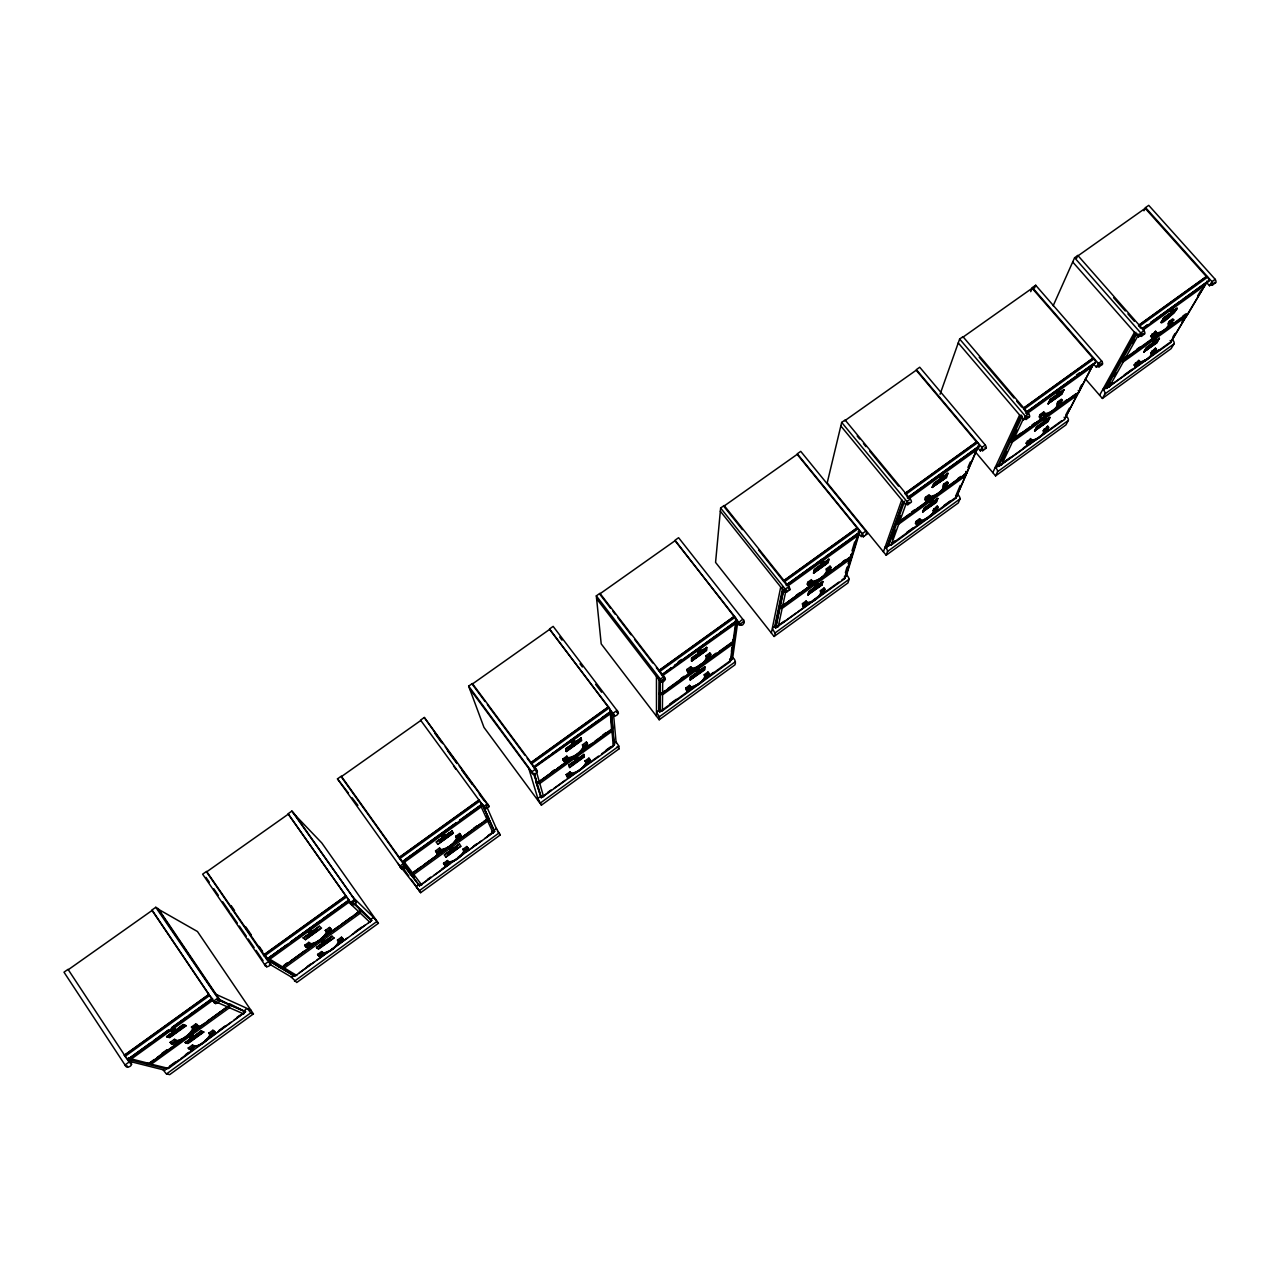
<?xml version="1.0" encoding="UTF-8"?>
<svg xmlns="http://www.w3.org/2000/svg" width="1280" height="1280" viewBox="0 0 1280 1280"><rect width="100%" height="100%" fill="white"/><g stroke="black" fill="none" stroke-linecap="round" stroke-linejoin="round"><path stroke-width="1.5" d="M659.072 678.352L659.008 693.056L659.952 694.288L664.944 690.64M729.584 659.6C732.768 654.032 736.864 661.664 734.912 664.864L659.2 719.76C661.424 715.584 652.672 712.144 659.664 710.224M659.536 712.032L659.712 678.176M659.856 711.744L659.952 694.672L659.008 693.456L658.944 710.56L659.856 711.744L731.312 659.984L733.92 641.232L732.976 640.032M659.952 694.288L660.032 679.616M660.032 711.568L660.128 694.608M660.144 694.112L660.224 679.52M665.408 679.504L664.496 678.656L660.352 681.632L660.368 679.152L596.32 595.872L599.92 593.312L664 676.544C667.664 678.8 662.4 684.224 660.464 680.944M660.416 711.264A4.912 3.872 66.6 0 1 661.264 710.848L662.368 710.768L662.544 694.8L732.688 644.128L732.912 642.832A5.056 4.128 67.8 0 1 733.408 641.872M662.704 679.904L662.56 693.264L661.424 693.344A5.104 4.032 67.2 0 0 660.544 693.776M663.968 679.024L664 676.544L660.368 679.152L661.792 682.112M537.488 782.656A5.168 3.84 66.4 0 1 538.336 782.256L611.648 730.032L610.288 712.704A5.312 4.112 67.4 0 1 610.768 711.712M541.728 797.2A4.992 3.712 66 0 1 542.544 796.816L613.248 746.336L611.984 730.192A5.12 3.952 66.8 0 1 612.448 729.232M780.432 607.184A5.024 4.192 68.4 0 1 781.36 606.72L851.2 556.288A4.992 2.416 44.9 0 1 851.568 555.824M661.84 693.888L732.912 642.448L735.744 622.336A5.232 4.304 68.6 0 1 736.256 621.328M720.624 508L785.28 589.136A3.728 0.848 54.2 0 1 786.432 592.224L789.952 589.68A3.728 0.864 54.2 0 0 788.8 586.592L724.128 505.52L720.624 508L715.568 562.4L774.08 636.48C778.032 632.224 768.144 628.288 775.456 626.384M614.864 715.92L549.504 628.96L553.152 626.384L616.976 710.432C620.816 712.752 615.2 718.192 613.488 714.736M776.176 627.44A4.864 4.032 67.6 0 1 777.056 626.992L844.432 578.912L850.768 557.696A4.992 4.288 69.5 0 1 851.28 556.72M851.088 557.072L857.888 534.336A5.168 4.464 70.7 0 1 858.432 533.312M613.248 746.336L613.472 745.456A4.944 3.024 44.6 0 1 613.952 744.896M611.648 730.032L611.888 729.136A5.12 3.104 44.3 0 1 612.384 728.56M685.856 688L686.704 690.704L690.368 688.032L690.48 686.528L689.552 685.328L685.856 688L686.704 690.704M686.912 669.472L687.776 672.336L691.584 669.584L691.696 667.952L690.736 666.72L686.912 669.472L687.776 672.336M689.552 685.328L690.368 688.032M690.736 666.72L691.584 669.584M690.192 679.888L690.368 677.136L704.704 666.784L704.688 669.872L690.192 679.888L704.448 669.568L704.704 666.784M700.544 651.504L706.72 647.536L706.448 650.528L691.664 661.2L691.616 657.936L699.296 652.88M690.432 680.192L690.368 677.136M691.664 661.2L691.616 657.936M218.96 999.216C221.616 1001.92 214.384 1005.872 213.392 1001.296L151.824 910.096L155.776 907.296L158.272 908.72L219.584 999.408L215.072 1002.432L215.76 1003.744M692.704 677.696C691.328 676.72 693.52 676.128 702.016 670.976L702.176 668.976L702.016 670.976M694.272 658.912L694.176 656.496L694.272 658.912L703.92 651.952L703.856 649.504L703.92 651.952M999.296 465.872A4.736 4.32 72.7 0 1 1000.24 465.376L1064.528 419.52L1077.712 393.744A4.88 4.576 80.1 0 1 1078.288 392.752M1011.248 440.48A4.912 4.496 74.8 0 1 1012.224 439.984L1078.656 392.704L1092.768 365.12A5.056 4.768 84.3 0 1 1093.376 364.064M706.48 647.216L706.448 650.528M704.272 674.672L705.056 677.408L708.72 674.752L708.88 673.2L707.952 672.016L704.272 674.672L705.056 677.408M706 655.712L706.816 658.608L710.608 655.856L710.768 654.192L709.808 652.96L706 655.712L706.816 658.608M1106.88 387.968A4.688 4.448 80.8 0 1 1107.84 387.472L1170.656 342.656L1187.024 314.784A4.848 4.672 -79.8 0 1 1187.616 313.776M1122.544 361.088L1188.24 313.536L1205.76 283.728A5.056 4.848 -72.3 0 1 1206.384 282.672M707.952 672.016L708.72 674.752M709.808 652.96L710.608 655.856M419.984 885.36A5.056 3.52 65.7 0 1 420.768 885.008L493.52 832.32A5.008 3.36 44 0 1 494.08 831.712M411.168 873.904A5.232 3.648 66 0 1 411.968 873.52L487.488 818.976A5.184 3.472 43.6 0 1 488.064 818.352M731.44 651.312L731.952 647.552M662.368 710.768L730.272 661.584L732.688 644.128M731.152 660.064L733.744 641.44M733.824 640.896L736.512 621.488L733.984 640.816L719.408 651.296M732.464 659.488L737.84 621.36M735.392 620.16L739.088 624.864L739.472 622.144C746.736 613.728 744.464 629.248 739.664 624.24A4.816 0.96 54.2 0 0 739.216 624.112M295.072 975.824A5.12 3.344 65.5 0 1 295.808 975.488L370.48 921.424A5.072 3.728 43.1 0 1 371.104 920.768M131.632 1064.368L129.072 1062.064L68.032 969.344L64 972.192L125.008 1064.976C125.872 1069.28 133.392 1066.112 131.008 1063.04A5.136 0.912 54.6 0 1 130.992 1062.56M281.424 967.616A5.312 3.456 65.8 0 1 282.192 967.264L359.744 911.248A5.264 3.872 42.5 0 1 360.4 910.56M127.584 1067.328L126.96 1065.952A5.136 0.912 54.6 0 1 126.928 1065.568M771.344 633.024L780.72 587.056M782.896 587.168L778.864 606.512L779.824 607.712L794.384 597.152M775.504 625.12L782.72 590.528M212.736 999.104L212.64 1000.416L131.424 1058.944L129.952 1058.752A5.6 4.72 37 0 0 128.736 1058.944M779.728 608.16L778.784 606.96L774.672 626.784L775.584 627.936L779.728 608.16L851.84 556.08L850.88 554.896M779.824 607.712L783.472 590.32M775.776 627.76L779.904 608.096M780.016 607.52L783.648 590.24M720.32 511.2L784.672 592L785.28 589.136L788.8 586.592L788.352 588.672M778.192 626.896L782.144 608.384L850.512 558.992M782.528 606.608L786 590.336M148.896 1064.08A5.376 4.528 38.4 0 1 150.064 1063.888L168.512 1068.432L244.208 1012.864A5.136 4.112 41.4 0 1 244.896 1012.144M131.424 1058.944L149.824 1063.648L228.544 1006.016A5.328 4.272 40.5 0 1 229.28 1005.264M906.08 503.824L906.048 503.84A4.736 1.44 54 0 1 906.64 503.872L907.744 504.704L911.248 502.224A3.68 1.12 54.1 0 0 910.32 499.024L845.104 420L841.68 422.416L827.2 482.88L886.176 555.216L958.272 502.96L960.032 498.912A3.488 1.136 53.8 0 0 959.056 496.048L958.752 495.616A3.488 1.136 53.8 0 0 957.744 494.432M802.48 603.616L802.976 606.528L806.56 603.92L807.008 602.176L806.08 601.008L802.48 603.616L802.976 606.528M807.28 584.16L807.744 582.288L811.456 579.6L811.952 582.688L808.24 585.36L807.28 584.16L809.744 582.368M808.24 585.36L808.704 583.488L812.432 580.8M806.08 601.008L806.56 603.92M807.888 594.784L808.688 591.632L822.656 581.52L822.032 585.024L807.888 594.784L820.24 585.856M822.944 563.264L828.976 559.392L828.048 562.848L813.648 573.232L814.256 569.52L824.336 561.888L821.744 564.608M808.128 595.072L808.928 591.92L822.896 581.824M813.648 573.232L814.496 569.84L828.976 559.392M810.432 592.576C810.512 592.224 810.032 590.208 819.504 586.032L820.112 583.744L819.504 586.032M816.032 570.624C816.24 570.256 815.328 568.208 825.424 563.856L826.08 561.392L825.664 564.16L816.272 570.928M822.656 581.52L822.032 585.024M813.392 572.928L827.792 562.544L828.736 559.088M820.432 590.624L820.88 593.552L824.464 590.976L824.96 589.184L824.016 588.016L820.432 590.624L820.88 593.552M826.336 568.864L826.784 571.968L830.48 569.296L831.008 567.392L830.048 566.192L826.336 568.864L826.784 571.968M824.016 588.016L824.464 590.976M829.52 568.112L830.048 566.192M740.8 625.12L675.04 540.224L678.592 537.712L743.04 619.584M845.392 572.608L847.04 567.168M848.144 563.552L849.792 558.112M852 550.832L854.704 541.904M845.152 577.52L851.632 556.272M851.824 555.648L858.784 532.848L816.768 563.12M841.92 579.856L845.296 577.456L851.84 556.08M846.336 575.824L858.8 535.152M734.512 616.112L658.752 670.624L659.552 671.648L735.312 617.12L737.312 620.928L735.488 619.632M846.64 574.864A3.536 0.912 53.9 0 1 847.632 576.08L847.936 576.528A3.536 0.912 53.9 0 1 849.072 579.312L847.952 582.928L774.08 636.48M883.424 551.84L901.744 499.904M940.08 394.24L959.632 339.024L962.96 336.672L1028.688 413.728A3.632 1.376 54 0 1 1029.376 417.04L1026.032 419.456L1024.784 418.704A4.672 1.76 53.9 0 0 1024.16 418.704L1024.16 418.704M902.928 501.824L895.696 522.16L896.656 523.328L909.584 513.936M886.96 547.904L902.864 503.248M896.624 523.776L888.48 546.176L887.568 545.056L895.52 522.656L896.48 523.824L966.784 473.056L965.824 471.904M896.656 523.328L904.576 501.184M886.176 555.216L887.52 551.456L960.032 498.912M892.368 538.976L895.504 530.256M898.736 521.264L900.752 515.648M889.104 545.664A4.8 4.176 69.3 0 1 890.016 545.2L891.168 545.056L898.72 524.16L965.376 476L965.664 474.688A4.928 4.432 72.7 0 1 966.208 473.696M915.456 523.28L916.224 521.312L919.728 518.768L920.656 519.904L919.888 521.872L916.4 524.416L915.456 523.28L919.728 518.768M925.472 497.328L924.656 499.424L925.616 500.608L929.248 497.984L930.064 495.872L929.104 494.704L925.472 497.328L926.432 498.496L925.616 500.608M916.4 524.416L920.656 519.904M922.656 511.808L924.032 508.256L937.664 498.4L936.448 502.288L922.656 511.808L936.208 502L937.664 498.4M932.224 487.232L933.712 483.424L947.808 473.264L946.496 477.408L932.224 487.232L946.496 477.408M922.88 512.096L924.272 508.544L937.904 498.688M932.464 487.536L933.952 483.712L948.064 473.552M925.216 509.584C926.096 509.04 923.632 507.824 934.048 503.2L935.088 500.64L934.048 503.2M934.88 484.928C935.92 484.512 932.864 483.168 944.032 478.32L945.136 475.568L944.288 478.624L935.12 485.232M946.768 475.824L947.808 473.264M932.928 510.64L937.232 506.112L938.176 507.232L937.344 509.248L933.856 511.76L932.928 510.64L937.232 506.112M943.584 484.24L942.72 486.384L943.696 487.552L947.296 484.944L948.176 482.8L947.2 481.632L943.584 484.24L944.56 485.408L943.696 487.552M933.856 511.76L938.176 507.232M1030.72 291.68L1032.416 287.568L1035.696 285.248L1101.712 361.088A3.6 1.52 53.9 0 1 1102.256 364.48L1098.976 366.848L1097.68 366.144A4.64 1.952 53.8 0 0 1097.008 366.192L1097.008 366.192M1034.56 288L1035.696 285.248M955.856 495.696L960.256 485.408M967.936 467.472L970.304 461.952M891.168 545.056L955.824 498.256L977.808 447.12L908.608 496.96M930.592 515.68L956.512 496.912L977.904 447.536M977.84 447.856L980.4 450.896L981.904 447.44L985.28 445.008L919.728 367.232L916.368 369.616L981.904 447.44A3.648 1.28 54 0 1 982.672 450.72L986.048 448.288A3.648 1.28 54 0 0 985.28 445.008M1053.184 305.728L1074.592 257.76L1077.84 255.472L1144.016 330.608A3.584 1.616 53.9 0 1 1144.48 334.032L1141.232 336.384L1140.016 335.824A4.608 2.064 53.8 0 0 1139.216 335.76L1139.216 335.76M1076.576 258.288L1077.84 255.472M992.8 472.608L1019.632 415.008M997.312 466.96L1021.232 415.056M997.728 465.296L998.656 466.4L1010.448 441.568L1078.88 392.08M1009.616 439.904L1010.576 441.04L1022.384 416.176M1002.416 460.816L1006.624 451.888M1013.568 437.152L1016.928 430.048M975.184 451.648L995.568 475.904L997.552 471.728L1068.32 420.448A3.456 1.36 53.6 0 0 1067.504 417.504L1067.216 417.072A3.456 1.36 53.6 0 0 1066.192 415.92M1001.44 465.216L1012.4 442.016L1077.408 395.056M1013.456 439.792L1023.536 418.48M958.256 342.928L1023.648 419.712L1025.344 416.128L1028.688 413.728M858.208 531.712L859.872 532.592A3.52 0.976 54.2 0 0 858.032 528.768L857.232 527.792L783.488 580.864L784.272 581.872A3.552 0.816 54.2 0 1 785.92 584.432M1026.112 443.184L1030.608 438.544L1031.552 439.648L1030.464 441.824L1027.056 444.304L1026.112 443.184L1028.384 441.552M1040.224 414.496L1039.072 416.832L1040.048 417.968L1044.736 413.088L1043.76 411.952L1040.224 414.496L1041.2 415.648L1040.048 417.968M1027.056 444.304L1031.552 439.648M1034.592 430.864L1036.528 426.944L1049.824 417.344L1048.048 421.584L1034.592 430.864L1047.808 421.312L1049.824 417.344M1043.76 411.952L1042.608 414.288L1043.584 415.424M1048.016 403.728L1050.096 399.52L1063.84 389.616L1061.936 394.16L1048.016 403.728L1061.696 393.872L1063.84 389.616M1034.816 431.152L1036.768 427.232L1050.064 417.616M1048.272 404.016L1050.352 399.808L1064.096 389.904M1143.968 210.784L1145.536 207.6L1148.736 205.344L1215.184 279.312A3.552 1.744 53.8 0 1 1215.52 282.816L1212.32 285.12A1.744 0.864 53.8 0 1 1210.944 284.48A4.576 2.24 53.7 0 0 1210.224 284.576L1210.224 284.576M1037.168 428.64C1034.128 426.704 1043.696 427.328 1047.216 419.584M1050.704 401.408C1048.16 398.448 1055.12 401.136 1061.152 391.952M1043.152 430.848L1047.68 426.176L1048.624 427.28L1047.504 429.504L1044.096 431.952L1043.152 430.848L1045.424 429.216M1057.888 401.744L1056.704 404.112L1057.68 405.248L1062.4 400.352L1061.424 399.2L1057.888 401.744L1058.88 402.896L1057.68 405.248M1044.096 431.952L1048.624 427.28M1047.68 426.176L1046.56 428.4L1047.504 429.504M1065.664 415.2L1069.344 408.208M1079.76 388.352L1081.6 384.848M1089.872 369.104L1091.696 365.616M1093.52 363.984L1064.944 418.352L1064.128 417.232M1068.32 420.448L1065.952 424.88L995.568 475.904M1093.824 364.304L1096.4 367.264L1098.416 363.472L1101.712 361.088M1099.6 395.248L1134.512 332.288M1104.256 389.856L1135.936 332.304M1188.24 313.536L1121.344 361.408L1106.208 388.512L1105.28 387.44L1108.448 385.152M1120.72 359.68L1121.68 360.8L1137.072 333.424M1108.352 386.464L1110.24 383.072M1114.032 376.304L1115.92 372.928M1132.464 343.344L1134.368 339.952M1085.36 378.8L1102.384 398.464L1104.944 393.904L1174.064 343.824A3.408 1.568 53.5 0 0 1173.392 340.816L1173.104 340.384A3.408 1.568 53.5 0 0 1172.064 339.264M1109.056 387.264L1123.28 361.92L1186.704 316.096M1138.928 334L1124.64 359.472L1123.376 359.696A4.864 4.624 85.7 0 0 1122.368 360.224M1072.704 261.984L1138.544 336.88L1140.752 332.96L1144.016 330.608M532.496 773.136C533.856 776.608 539.872 771.248 535.76 768.96L472.352 683.504L468.656 686.128L483.968 727.392L541.424 805.136L619.04 748.864L618.688 745.792L616.032 741.808M1134.096 365.024L1138.816 360.24L1139.76 361.328L1138.384 363.696L1135.056 366.112L1134.096 365.024L1136.32 363.424M1150.656 336.288L1155.568 331.248L1156.56 332.368L1155.088 334.912L1151.648 337.408L1150.656 336.288L1152.96 334.624M1135.056 366.112L1139.76 361.328M1151.648 337.408L1156.56 332.368M1155.568 331.248L1154.096 333.808L1155.088 334.912M1143.792 351.904L1146.272 347.632L1159.232 338.256L1156.944 342.848L1143.792 351.904L1156.704 342.576L1159.232 338.256M1174.272 310.016C1184.656 302.528 1162.8 324.72 1161.152 322.608L1163.552 317.744L1170.512 313.2M1144.032 352.176L1146.512 347.904L1159.472 338.528M1161.152 322.608L1163.808 318.032L1177.2 308.368M1146.4 349.664C1154.672 340.048 1166.352 334.288 1146.64 349.936M1174.48 310.704C1164.016 324.416 1157.744 321.744 1174.24 310.432M1156.864 340.768L1154.816 343.584M1150.736 352.992L1155.488 348.176L1156.432 349.264L1155.008 351.664L1151.696 354.064L1150.736 352.992L1155.488 348.176M1169.344 321.312L1167.84 323.888L1168.832 324.992L1173.776 319.936L1172.784 318.832L1169.344 321.312L1170.336 322.432L1168.832 324.992M1160.896 322.336L1174.24 312.72L1176.944 308.096M1151.696 354.064L1156.432 349.264M128.144 1059.776L125.008 1056.416L209.616 995.504L212.56 998.944L128.032 1059.792M1172.96 336.864L1174.96 333.552M1181.968 321.92L1183.968 318.592M1197.6 295.968L1200.624 290.944M1174.064 343.824L1171.12 348.64L1102.384 398.464M1206.816 282.8L1209.472 285.744L1211.968 281.632L1215.184 279.312M1173.168 309.312L1170.4 311.424L1172.208 310.288M311.6 930.432L308.368 932.384L310.912 931.056M444.72 834.496L441.68 836.32L444.016 835.136M817.152 584.256C818.944 581.456 812.112 587.536 816.032 585.2M1059.056 391.76C1061.552 388.32 1053.856 395.36 1058.288 392.432M1045.152 419.504C1047.648 416.368 1040.496 422.384 1044.032 420.432M452.24 848.032C454.544 845.248 447.328 850.416 450.624 849.216M822.288 562.512L823.472 560.928L821.12 563.312M699.568 650.96L697.632 652L700.8 649.584M966.272 473.984L966.336 473.12A4.928 2.096 45 0 1 966.64 472.704M611.152 711.792L609.248 707.856L549.6 629.408L472.176 684.16L485.04 701.504M858.576 533.552L851.984 555.6L851.024 554.416M191.44 1037.76L185.296 1042.704L187.936 1043.552L203.776 1032.096L200.992 1030.848L193.264 1036.944M316.464 947.392L318.576 949.088L333.984 937.936L318.336 948.752L316.464 947.392L331.968 936.192L333.984 937.936M445.776 857.104L460.784 846.24L459.488 844.016L444.384 854.928L445.776 857.104L460.784 846.24M569.68 767.504L584.32 756.912L583.92 754.56L568.976 764.88L569.68 767.504L568.976 764.88M188.304 1048.032L192.4 1045.072L193.856 1045.536L194.736 1046.848L190.672 1049.808L188.304 1048.032L190.672 1049.808M208.736 1033.248L212.816 1030.288L214.208 1030.816L215.088 1032.128L211.024 1035.056L208.736 1033.248L211.024 1035.056M317.6 954.464L321.584 951.584L322.64 952.336L323.52 953.616L319.552 956.496L317.6 954.464L319.552 956.496M337.504 940.064L341.472 937.2L342.448 938L343.344 939.28L339.392 942.144L337.504 940.064L339.392 942.144M443.552 863.328L447.424 860.528L448.336 861.776L448.976 862.8L445.104 865.6L443.552 863.328L445.104 865.6M462.928 849.312L466.8 846.512L467.696 847.76L468.288 848.816L464.432 851.616L462.928 849.312L464.432 851.616M566.256 774.544L570.048 771.808L570.96 773.024L571.216 774.304L567.44 777.04L566.256 774.544L567.44 777.04M585.152 760.864L588.912 758.144L589.824 759.36L590.032 760.688L586.272 763.408L585.152 760.864L586.272 763.408M318.656 955.216L322.64 952.336M566.528 775.808L570.304 773.088L570.048 771.808M189.184 1049.344L193.28 1046.384L194.736 1046.848M209.616 1034.56L213.696 1031.616L215.088 1032.128M318.496 955.76L322.48 952.864L323.52 953.616M338.4 941.36L342.368 938.48L343.344 939.28M444.448 864.592L448.336 861.776M463.84 850.56L467.696 847.76M567.168 775.76L570.96 773.024M586.064 762.096L589.824 759.36M686.784 689.184L690.48 686.528M705.2 675.856L708.88 673.2M803.408 604.784L807.008 602.176M821.376 591.776L824.96 589.184M244.352 1010.896C248.432 1004.928 248.96 1014.08 253.424 1013.904L169.632 1074.656L166.16 1073.696L163.04 1069.744M294.448 974.624L291.216 976.96L296.768 982.496L378.416 923.296L321.776 842.944L293.328 813.2M370.304 919.696L373.536 917.36L378.416 923.296M419.312 884.224L416.096 886.544L420.656 892.688L500.256 834.976L496.336 828.464L491.52 831.952M541.008 796.112L537.824 798.432L541.424 805.136M888.352 544.656L885.136 546.992A3.52 0.992 53.9 0 1 886.144 548.192L886.448 548.64A3.52 0.992 53.9 0 1 887.52 551.456M998.544 464.896L995.312 467.232A3.472 1.216 53.7 0 1 996.336 468.4L996.624 468.832A3.472 1.216 53.7 0 1 997.552 471.728M1106.096 387.04L1102.864 389.36A3.44 1.424 53.6 0 1 1103.888 390.512L1104.192 390.944A3.44 1.424 53.6 0 1 1104.944 393.904M169.456 1066.288L175.856 1061.648M185.472 1054.688L188.672 1052.368M204.672 1040.784L207.872 1038.464M219.088 1030.352L225.488 1025.712M236.688 1017.6L239.888 1015.28M307.296 966.48L310.48 964.176M321.632 956.096L328 951.488M339.168 943.408L342.352 941.104M355.088 931.872L361.472 927.248M427.472 879.472L430.64 877.168M441.76 869.12L444.928 866.816M457.632 857.632L462.4 854.176M473.504 846.128L476.672 843.84M487.792 835.792L490.96 833.488M547.792 792.352L551.024 790M567.216 778.272L573.696 773.584M606.096 750.128L610.944 746.608M669.776 704.032L676.24 699.344M687.552 691.152L695.632 685.296M706.96 677.104L713.424 672.416M777.504 626.016L783.968 621.344M813.04 600.288L821.12 594.432M892.096 543.04L895.328 540.704M906.64 532.512L913.104 527.84M924.416 519.648L932.496 513.792M943.808 505.6L950.272 500.928M1003.968 462.048L1010.448 457.36M1023.376 447.984L1029.856 443.296M1042.8 433.936L1047.648 430.416M1109.936 385.312L1113.088 383.024M1124.144 375.024L1132.048 369.312M1139.936 363.584L1144.688 360.16M1154.16 353.296L1158.896 349.856M179.408 1059.6L166.4 1069.056L165.536 1067.744M180.944 1058.528L193.888 1049.12M197.104 1046.832L216.496 1032.784M218 1031.648L231.04 1022.256M234.08 1020L245.568 1011.728L229.424 1003.664M299.392 972.752L313.92 962.192M317.072 959.952L328.32 951.76M331.536 949.488L347.616 937.84M352.304 934.4L365.28 925.04M368.496 922.72L371.712 920.384L360.368 909.104L371.712 920.384M402.48 863.824L419.456 885.808L430.768 877.584M433.856 875.392L449.872 863.744M453.056 861.488L462.656 854.544M465.792 852.224L481.84 840.64M484.88 838.384L494.64 831.376L482.96 806.16M541.184 797.68L536.096 782.208L541.184 797.68L550.864 790.608M553.92 788.448L565.136 780.288M568.272 778.064L584.192 766.528M587.328 764.208L598.528 756.144M601.6 753.872L614.464 744.608L612.016 727.376M775.584 627.936L778.992 625.424M781.92 623.344L796.752 612.56M797.76 611.872L838.96 582.048M893.344 542.656L927.376 517.984M998.656 466.4L1024.656 447.536M1027.824 445.296L1061.824 420.656M1106.432 388.32L1169.472 342.72M166.528 1073.904L250.88 1012.784M294.496 981.168L376.688 921.616M419.184 890.816L499.296 832.768M540.72 802.752L618.816 746.16M659.216 716.896L735.376 661.712M774.768 633.152L849.072 579.312M125.008 1064.976L129.072 1062.064L131.744 1062.72L128.496 1057.792M402.08 869.344L337.472 778.864L341.28 776.16L405.296 865.744C406.672 873.36 394.176 866.464 403.968 863.952L414.08 877.408M535.76 768.96L532.032 771.648L532.64 773.696L469.552 688.56M861.632 535.856L861.6 535.872A4.752 1.312 54.1 0 1 862.16 535.936L863.296 536.8A3.696 1.024 54.1 0 0 862.288 533.632L797.28 453.808L800.736 451.36L865.76 531.136L862.288 533.632L861.328 536.736L858.848 533.68M910.32 499.024L906.896 501.504L899.456 522.144L898.256 522.304A4.96 4.352 70.5 0 0 897.296 522.784M175.056 1030.8L183.104 1024.48L186.096 1025.808L169.6 1037.68L166.752 1036.768L173.44 1031.44M303.264 937.856L319.392 926.24L321.552 928.112L305.52 939.664L303.264 937.856L305.52 939.664M436.256 842L452.176 831.024L436.256 842L437.744 844.32L453.344 833.072L451.952 830.688M565.664 748.72L581.168 738.032L581.584 740.576L566.416 751.52L565.664 748.72L566.416 751.52M166.752 1036.768L183.344 1024.816L186.096 1025.808M303.504 938.208L319.392 926.24M565.904 749.04L581.168 738.032M691.856 658.24L706.72 647.536M170.048 1034.832L180.848 1027.04L182.608 1027.376L172.08 1035.488L169.824 1034.48L172.08 1035.488M306.592 936.384L317.104 928.816L318.496 929.904L308.032 937.44L306.352 936.048L308.032 937.44M355.568 901.152C359.216 905.792 344.48 906.24 355.408 900.864M439.408 840.64L449.392 832.944L450.464 834.736L440.288 842.064L439.168 840.32L440.288 842.064M568.624 747.488L578.576 740.304L578.896 742.112L568.976 749.264L568.384 747.168L568.976 749.264M694.416 656.8L704.096 649.824M739.088 624.864L742.64 622.304M784.672 592L787.008 590.32M816.896 568.512L826.336 561.696M909.136 502.272L905.728 504.736L840.832 425.968M936.192 482.496L945.392 475.872M980.4 450.896L982.64 449.28M1023.648 419.712L1028.112 416.288M1052.448 398.688L1061.408 392.24M1096.4 367.264L1100.96 363.776M1138.544 336.88L1143.152 333.36L1144.48 334.032M1209.472 285.744L1212.656 283.44M171.84 1035.136L182.608 1027.376M307.792 937.104L318.496 929.904M440.048 841.744L450.224 834.4M568.736 748.944L578.656 741.792M694.032 658.608L703.68 651.648M1163.6 320L1172.56 314.016M166.528 1036.432L169.376 1037.344L185.856 1025.456M270.704 964.128L206.56 871.408L202.64 874.176L264.512 964.448C265.36 968.992 272.72 965.44 269.856 962.464M306.896 938.176L319.712 928.928M485.408 809.2L489.216 806.544L488.416 805.184L424.304 717.472L420.56 720.128L483.68 806.496C485.552 813.568 485.472 802.064 489.216 806.544M566.176 751.2L581.344 740.256L580.928 737.712M691.424 660.88L704.72 651.28M863.296 536.8L866.768 534.304A3.696 1.024 54.1 0 0 865.76 531.136M1050.944 401.696L1059.616 394.976M170.176 1042.4L174.448 1039.328L176.016 1039.84L176.944 1041.2L172.688 1044.272L170.176 1042.4L172.688 1044.272M191.44 1027.072L195.68 1024L197.184 1024.56L198.096 1025.92L193.872 1028.976L191.44 1027.072L192.96 1027.616L197.184 1024.56M304.656 945.36L308.8 942.368L309.936 943.168L310.848 944.512L306.72 947.488L304.656 945.36L306.72 947.488M325.344 930.432L329.472 927.456L330.528 928.304L331.456 929.632L327.344 932.608L325.344 930.432L327.344 932.608M435.52 850.912L439.552 848L441.168 850.4L437.152 853.312L435.52 850.912L436.224 852.016M455.648 836.384L459.664 833.488L461.216 835.936L457.216 838.816L455.648 836.384L457.216 838.816M562.88 758.992L566.816 756.16L567.76 757.424L568.048 758.8L564.128 761.632L562.88 758.992L564.128 761.632M582.48 744.848L586.4 742.032L587.344 743.296L587.568 744.704L583.664 747.52L582.48 744.848L583.664 747.52M305.808 946.16L309.936 943.168M456.288 837.536L460.288 834.64L459.664 833.488M563.184 760.368L567.104 757.536L566.816 756.16M171.104 1043.776L175.36 1040.704L176.944 1041.2M192.352 1028.432L196.592 1025.376L198.096 1025.92M305.584 946.688L309.728 943.696L310.848 944.512M326.272 931.76L330.4 928.784L331.456 929.632M456.576 837.696L460.592 834.784L461.216 835.936M563.84 760.256L567.76 757.424M583.44 746.112L587.344 743.296M687.872 670.72L691.696 667.952M706.96 656.944L710.768 654.192M827.296 570.064L831.008 567.392M926.432 498.496L930.064 495.872M944.56 485.408L948.176 482.8M1041.2 415.648L1044.736 413.088M1058.88 402.896L1062.4 400.352M1170.336 322.432L1173.776 319.936M161.92 1053.392L166.704 1049.936M177.888 1041.872L181.072 1039.552M197.04 1028.032L200.24 1025.728M284.144 965.136L287.376 962.784M321.408 938.208L327.888 933.536M436.512 855.088L439.728 852.752M454.24 842.272L457.472 839.952M473.584 828.304L476.8 825.984M551.568 771.984L554.784 769.664M566.016 761.552L572.432 756.912M583.664 748.8L586.88 746.496M602.928 734.896L606.128 732.576M681.04 678.48L684.24 676.176M697.024 666.944L701.824 663.472M713.024 655.392L716.224 653.072M796.16 595.344L799.36 593.04M810.512 584.976L816.896 580.368M828.048 572.304L831.248 570M842.4 561.952L845.6 559.648M911.472 512.064L914.656 509.776M925.792 501.728L932.16 497.12M943.296 489.088L946.48 486.784M957.616 478.736L960.8 476.432M1014.32 437.792L1020.688 433.2M1031.808 425.152L1034.992 422.864M1044.528 415.968L1047.712 413.68M1060.432 404.48L1066.784 399.888M1123.92 358.64L1127.088 356.336M1136.624 349.456L1139.808 347.152M1152.528 337.968L1158.896 333.376M1166.848 327.632L1173.2 323.04M1182.736 316.16L1185.92 313.856M154.224 1059.504L147.648 1064.304L146.752 1062.944M157.344 1057.312L167.072 1050.224M175.088 1044.48L189.616 1033.984M192.784 1031.664L204.16 1023.504M207.248 1021.216L229.984 1004.848M345.776 895.856L263.52 955.056L266.816 959.408L287.488 944.384L266.512 959.424L280.912 968.048L287.456 963.28M290.528 961.104L304.992 950.608M309.76 947.216L319.344 940.24M322.544 937.936L338.608 926.384M341.68 924.112L351.424 917.12M354.432 914.896L360.816 910.288L352.688 902.528M410.624 874.368L420.496 867.184M424.96 864.016L466.352 834.112M467.408 833.312L480.688 823.776M483.872 821.472L488.64 818.016L482.544 804.432L488.432 818.112M533.744 774.224L536.928 783.152L554.8 770.176M557.952 767.968L572.496 757.408M577.344 753.952L591.904 743.44M595.024 741.136L612.912 728.256L611.28 711.072L601.632 718.016M668 688.48L684.16 676.752M687.312 674.528L701.776 664.032M704.992 661.712L716.288 653.6M797.456 594.976L813.536 583.312M816.704 581.072L826.32 574.128M834.272 568.336L845.568 560.224M912.64 511.776L928.688 500.144M931.84 497.92L941.408 490.944M944.592 488.656L960.608 477.136M963.696 474.864L967.008 472.512L966.048 471.36M1010.576 441.04L1029.84 427.088M1032.912 424.912L1061.632 404.16M1064.832 401.856L1076 393.792M1121.68 360.8L1136.176 350.288M1139.216 348.128L1167.904 327.376M1171.088 325.12L1182.24 317.056M292.032 973.952L280.304 966.912L281.216 968.24L361.28 910.4M488.784 818.32L410.816 874.624L409.712 873.072M537.024 783.472L612.944 728.624M659.952 694.672L733.92 641.232M898.016 523.28L966.304 473.856M151.472 1064.064L229.456 1007.728L229.552 1006.464A5.344 3.36 65.7 0 1 229.92 1005.552M281.984 967.952A5.296 4.112 41.5 0 1 283.072 967.792L284.4 968.016L360.304 913.184L360.448 911.904A5.264 3.568 65.9 0 1 360.848 910.976M411.52 874.368A5.232 3.712 43 0 1 412.544 874.272L413.792 874.528L487.712 821.12L487.872 819.84A5.184 3.776 66.2 0 1 488.304 818.912M537.664 783.248A5.152 3.328 43.9 0 1 538.608 783.2L539.808 783.488L611.792 731.472M185.296 1042.704L201.216 1031.184L203.776 1032.096M316.688 947.728L331.968 936.192M569.216 765.184L583.92 754.56M690.608 677.44L704.944 667.088M188.448 1040.816C188.784 1042.816 190.608 1040.032 198.816 1033.312L200.656 1033.952M319.664 945.968C320.32 947.696 319.68 946.736 329.76 938.672L331.056 939.664L329.76 938.672M447.408 853.616L448.224 854.944L447.408 853.616C459.264 846.432 458.16 847.648 457.248 846.512M571.84 763.68L572.16 765.328L571.84 763.68C581.344 757.632 582.928 757.744 581.424 756.736M693.072 676.032L702.416 669.28M811.232 590.624L820.352 584.032M926.448 507.344L935.328 500.912M1038.8 426.112L1047.456 419.856M190.096 1041.088L200.432 1033.616M320.768 946.624L330.832 939.344M448 854.624L457.792 847.536M571.936 765.024L581.488 758.112M185.072 1042.368L187.712 1043.216L203.552 1031.76M569.456 767.184L584.08 756.608L583.696 754.256M124.24 1055.28L208.864 994.384M398.928 857.616L478.928 800.032M530.624 762.832L608.448 706.816M904.928 493.472L976.752 441.776L977.568 442.736A3.472 1.216 54.1 0 1 979.216 446.608L907.488 498.288M124.48 1055.344L209.056 994.464L152.24 910.336L68.16 969.792M400.624 856.592L478.992 800.192M532.288 761.84L608.48 707.024M660.368 669.664L734.48 616.336L675.024 540.736L599.648 594.032L610.496 608.128M904.832 493.744L976.64 442.064L916.176 370.24L844.64 420.816M1024.656 407.504L1093.04 358.288L1032.128 288.256L962.432 337.536M1139.872 324.592L1206.48 276.656L1145.184 208.336L1077.216 256.384M264.288 956.16L346.544 896.944L349.232 900.496A5.472 3.696 66.2 0 0 348.944 900.976L348.8 902.304L359.36 912.288M399.696 858.688L479.696 801.104L482.16 804.736L402.272 862.24L401.76 861.552L341.2 776.752L420.752 720.512M527.168 758.272L531.408 763.888L609.248 707.856M784.272 581.872L858.032 528.768M977.568 442.736L905.728 494.448A3.504 1.072 54.1 0 1 907.408 497.344M1024.016 409.296L1094.016 358.912L1093.2 357.984L1023.216 408.336L1024.016 409.296A3.456 1.312 54.1 0 1 1025.392 411.504M1139.28 326.32L1207.504 277.232L1206.672 276.304L1138.464 325.392L1139.28 326.32A3.408 1.536 54 0 1 1140.464 328.16M678.256 661.76L681.472 659.456M1076.416 375.008L1079.6 372.72M150.496 1042.992L127.856 1059.296L166.544 1068.912M153.728 1040.656L168.272 1030.176M186.048 1017.376L171.504 1027.856L211.776 998.912M189.28 1015.04L211.92 998.736M290.528 942.112L319.36 921.344M322.576 919.04L348.208 900.576M404.56 859.984L456.416 822.624M459.648 820.288L482.336 803.952M534.064 766.704L548.544 756.272M551.76 753.952L598.416 720.336M661.68 675.216L671.248 667.872M674.448 665.568L736.8 620.672M787.456 584.176L822.432 558.976M825.616 556.688L858.992 532.64M908.48 497.008L978.016 446.912M1027.904 410.976L1074.64 377.312M1077.872 374.976L1092.384 364.528M1150.752 322.48L1207.024 281.952L1170.944 341.6L1170.112 340.512M128.144 1059.152L168.352 1030.192M290.672 942.08L348.048 900.752M403.168 861.056L456.368 822.72M459.584 820.4L482.16 804.144M535.872 765.456L611.104 711.264L612.736 728.352M661.84 674.72L671.392 667.84M674.56 665.552L717.52 634.624M720.688 632.336L736.592 620.864M787.68 584.08L813.536 565.456M1026.416 412.112L1093.776 363.6M1150.816 322.512L1179.6 301.76M1182.8 299.456L1206.8 282.176M281.072 967.888L266.768 959.296L349.2 900.464M533.76 767.52L611.456 711.584L610.704 710.976M661.696 675.36L737.328 620.864M786.224 585.648L859.872 532.592M1025.6 413.2L1095.488 362.848A3.424 1.44 54 0 0 1094.016 358.912M1142.32 329.12L1208.816 281.216A3.392 1.664 53.9 0 0 1207.504 277.232M267.312 959.12A5.504 4.272 40.7 0 1 268.448 958.976L269.84 959.2L348.8 902.304M402.576 861.968A5.424 3.84 42.5 0 1 403.104 861.952L404.416 862.224L481.232 806.88L481.408 805.552A5.392 3.92 66.7 0 1 481.856 804.576M534.352 767.616L610.08 714.048M735.504 623.68L662.288 675.92M788.384 585.568L857.616 535.68M909.168 498.544L976.56 449.984L976.848 448.624A5.104 4.624 74.7 0 1 977.424 447.584M1026.816 413.776L1092.448 366.48M1143.072 330L1205.408 285.088M291.888 811.072L355.792 901.2L293.68 812.944L291.888 811.072L288.048 813.792L352.464 905.136M191.456 1036.544L193.168 1034.816L190.192 1037.216M322.976 941.488L324.8 939.84L321.808 942.112M572.672 742.416L574.672 740.48L571.44 742.944M980.816 449.936L980.848 449.92A4.704 1.632 54 0 1 981.456 449.936L982.608 450.736M219.728 1000.88L155.776 907.296M784.832 591.216L784.864 591.2A4.8 1.088 54.1 0 1 785.344 591.312L786.32 592.208M266.768 966.96L266.048 965.68M1141.152 336.4L1141.232 336.384A3.584 1.6 53.9 0 0 1140.752 332.96L1074.592 257.76M1102.256 364.48L1101.44 364.224M1029.296 417.056L1028.48 416.64M1025.968 419.472L1026.032 419.456A3.632 1.36 54 0 0 1025.344 416.128L959.632 339.024M985.984 448.304L984.944 447.632M907.744 504.704L907.808 504.704A3.68 1.12 54.1 0 0 906.896 501.504L841.68 422.416M866.704 534.304L865.952 533.824M789.904 589.68L789.088 589.04M744.24 622.624L743.216 621.68M129.6 1061.376L165.168 1070.288M617.136 712.112L618.48 713.344M168.512 1068.432L167.568 1068.352A5.2 3.136 65.4 0 0 166.864 1068.656M149.824 1063.648L148.848 1063.568A5.392 3.232 65.6 0 0 148.128 1063.888M662.544 694.8L661.408 694.48A5.088 2.96 44.5 0 0 660.544 694.496M215.616 1002.256L213.392 1001.296L217.376 998.416L230.32 1004.992L148.064 1064.416L147.168 1063.056M217.776 1002.656L228.064 1007.12M229.456 1007.728L243.76 1013.936M217.408 999.536L229.728 1004.976M230.176 1005.168L245.344 1011.856M217.616 999.376L245.568 1011.728M250.816 1010.064L215.456 994.096L178.944 940.08M782.144 608.384L781.072 608.032A5.024 2.624 44.8 0 0 780.256 608.016M898.72 524.16L897.712 523.776A4.96 2.288 44.9 0 0 896.96 523.728M536.208 770.448L537.44 771.776M1012.4 442.016L1011.44 441.616A4.912 1.968 45 0 0 1010.752 441.536M265.936 965.28L264.512 964.448L268.448 961.6L270.4 962.768L264.8 954.608M1123.28 361.92L1122.368 361.488A4.848 1.68 45 0 0 1121.728 361.36M269.328 964L292.48 977.712M281.456 968.128L294.736 976.08M281.216 968.24L294.576 976.24L293.696 974.96M270.368 960.944L280.912 968.048M269.84 959.2L283.2 967.296M284.4 968.016L296.8 975.52M318.256 929.552L317.104 928.816M356.352 902.368L354.304 899.744L350.432 902.528L351.952 903.968M360.304 913.184L370.096 922.432M359.216 909.136L368.256 917.76M354.256 903.68L361.04 910.176L354.496 903.472M361.12 910.576L371.488 920.496M351.648 896.032L375.776 919.552M1145.536 207.6L1211.968 281.632A3.552 1.744 53.8 0 1 1212.32 285.12M1171.264 321.408L1172.256 322.512M1152.112 333.744L1153.104 334.864M1113.6 297.696L1125.296 310.976M1127.888 313.92L1134.384 321.296M1154.064 350.592L1155.008 351.664M1152.16 350.592L1153.104 351.664M1137.44 362.624L1138.384 363.696M1135.472 362.656L1136.416 363.744M1120.368 360.288L1121.344 361.408M1032.416 287.568L1098.416 363.472A3.6 1.52 53.9 0 1 1098.976 366.848M1078.224 390.368L1079.184 391.488M1060.208 401.568L1061.184 402.72M1044.272 428.656L1045.216 429.76M979.2 357.216L1014.032 398.048M1016.624 401.088L1021.776 407.136M1029.52 440.72L1030.464 441.824M1027.184 441.024L1028.128 442.128M1009.344 440.464L1010.32 441.6M946.336 483.776L947.296 484.944M955.584 495.808L956.512 496.912M928.272 496.816L929.248 497.984M936.416 508.112L937.344 509.248M933.728 508.64L934.672 509.776M857.184 436L859.696 439.04M863.456 443.6L865.968 446.64M869.728 451.2L898.56 486.144M916.224 521.312L917.152 522.448M844.384 576.32L845.296 577.456M810.992 581.472L811.952 582.688M807.744 582.288L808.704 583.488M742.4 529.664L723.76 506.272L797.168 454.368L857.152 528.048L783.424 581.104L758.576 549.92M397.584 862.96L418 888.96M400.144 866.704L401.408 868.32M733.04 639.616L733.984 640.816M730.4 658.816L731.312 659.984M402.704 863.712L410.8 874.192M411.04 874.528L419.632 885.648M612.912 611.264L615.328 614.4M617.744 617.536L631.008 634.784M634.624 639.488L652.72 662.992M656.352 667.696L658.752 670.832M596.608 598.704L660.352 681.632M337.472 778.864L348.464 793.12M352 797.712L357.904 805.36M659.2 719.76L601.2 643.888L596.32 595.872M404.416 862.224L413.024 873.52M413.792 874.528L421.792 884.992M559.632 636.976L562.032 640.144M580.016 663.824L582.416 666.976M595.6 684.336L601.6 692.24M609.936 710.64L613.536 715.376L613.328 713.072L616.976 710.432L617.184 712.752M617.248 746.48L619.04 748.864M613.568 743.408L614.464 744.608M587.568 744.704L586.4 742.032M590.032 760.688L588.912 758.144M567.104 757.536L568.048 758.8M570.304 773.088L571.216 774.304M487.376 704.656L524.816 755.12M533.968 767.808L536.352 771.024M468.656 686.128L533.744 774.432M531.408 763.888L532.976 766.144M442.88 743.632L424.304 717.472M445.216 746.816L456.848 762.736M459.184 765.904L481.296 796.144M483.616 799.328L488.272 805.68L487.456 803.776L483.68 806.496L484.528 808.384L482.208 805.2M434.528 732.912L441.6 742.592M447.504 750.656L456.944 763.568M461.664 770.016L472.288 784.528M479.36 794.208L484.08 800.656M453.552 765.984L455.904 769.216M497.584 831.328L500.256 834.976M493.744 830.144L494.64 831.376M468.288 848.816L466.8 846.512M404.976 865.344C394.096 871.008 408.608 866.352 403.968 863.952M659.824 672.016L661.536 674.8M453.344 833.072L437.744 844.32M459.488 844.016L444.384 854.928M448.976 862.8L447.424 860.528M418.576 884.56L419.456 885.808M403.008 867.952L408.768 876.032M411.088 879.264L420.656 892.688M341.472 937.2L342.368 938.48M329.472 927.456L330.4 928.784M321.584 951.584L322.48 952.864M308.8 942.368L309.728 943.696M231.184 905.648L234.544 910.544M245.744 926.864L251.36 935.024M259.2 946.448L262.56 951.344M206 877.376L209.36 882.288M213.776 888.72L218.32 895.36M222.672 901.696L229.52 911.68M230.464 913.056L237.36 923.12M239.36 926.032L246.32 936.192M248.256 938.992L254.16 947.616M256.032 950.352L263.12 960.688M253.424 1013.904L197.456 931.52L157.904 908.976L176.72 936.8M212.816 1030.288L213.696 1031.616M195.68 1024L196.592 1025.376M192.4 1045.072L193.28 1046.384M174.448 1039.328L175.36 1040.704M437.152 853.312L436.448 852.224L440.48 849.312L441.168 850.4M439.552 848L440.24 849.104M533.184 766.464L533.712 767.392M449.632 833.28L450.464 834.736M481.232 806.88L487.168 819.952M487.712 821.12L493.232 833.264M486.928 816.928L488.784 821.04M488.608 818.496L494.432 831.472M487.856 817.04L493.008 828.512M487.264 807.872L496.784 829.52M1170.624 342.512L1170.592 342.032A4.656 1.52 45.1 0 1 1170.768 341.696M528.784 768.48L538.752 801.504M534.336 773.472L541.36 797.504M534.128 773.584L536.928 783.152M535.344 767.888L539.44 782.208M539.808 783.488L543.6 796.784M1078.608 392.544L1078.624 392.016A4.88 1.792 45 0 1 1078.864 391.648M1064.528 419.52L1064.512 418.848A4.72 1.792 45.1 0 1 1064.752 418.48M578.576 740.304L578.896 742.112M955.824 498.256L955.856 497.52A4.768 2.08 45.1 0 1 956.16 497.104M611.232 719.36L611.984 727.024M612.528 732.72L613.216 739.84M612.768 728.816L614.288 744.688M613.488 713.776L616.176 743.328M844.432 578.912L844.528 578.144A4.832 2.368 45.1 0 1 844.896 577.68M732.912 642.448L733.088 641.6A5.056 2.752 44.7 0 1 733.52 641.072M730.272 661.584L730.448 660.752A4.88 2.688 44.9 0 1 730.864 660.256M656.448 676.544L656.496 716.224M1169.872 323.232A19.856 17.76 19.4 0 1 1156.096 333.168M1169.296 324.192A19.84 17.744 19.4 0 1 1155.536 334.128M1208.816 281.216A2.24 1.104 53.9 0 1 1207.072 280.912M1152.656 352.416A19.184 17.248 19.7 0 1 1139.328 362.064M1152.128 353.312A19.168 17.232 19.7 0 1 1138.816 362.96M1215.52 282.816A1.744 0.864 53.8 0 1 1214.272 282.288M1095.488 362.848A2.272 0.96 54 0 1 1094.384 362.848M1044.864 430.448A19.36 17.728 18.3 0 1 1031.216 440.336M1044.448 431.28A19.328 17.712 18.4 0 1 1030.8 441.152M1058.496 403.632A20.032 18.272 18.1 0 1 1044.384 413.824M1058.048 404.512A20.016 18.256 18.1 0 1 1043.952 414.704M934.416 510.4A19.536 18.24 16.1 0 1 920.416 520.528M934.112 511.136A19.504 18.224 16.1 0 1 920.128 521.264M944.288 486.08A20.224 18.816 15.8 0 1 929.808 496.544M943.968 486.88A20.208 18.8 15.8 0 1 929.504 497.328M979.216 446.608A2.304 0.8 54.1 0 1 977.728 446.08M827.136 570.656A20.416 19.36 11.8 0 1 812.272 581.392M826.944 571.376A20.4 19.344 11.8 0 1 812.096 582.096M821.216 592.336A19.712 18.752 12.1 0 1 806.864 602.72M821.04 593.008A19.696 18.736 12.1 0 1 806.704 603.376M456.784 838.048A21.456 20.752 -34.3 0 1 440.704 849.648M457.024 838.464A21.424 20.72 -34.3 0 1 440.96 850.064M464.016 850.896A20.688 20.032 -35.5 0 1 448.528 862.096M464.24 851.28A20.656 20.016 -35.5 0 1 448.768 862.48M705.152 676.352A19.92 19.264 3.4 0 1 690.448 686.992M705.104 676.928A19.904 19.232 3.4 0 1 690.4 687.568M706.912 657.456A20.656 19.904 3.3 0 1 691.664 668.464M706.864 658.08A20.624 19.888 3.3 0 1 691.632 669.072M586.128 762.496A20.224 19.712 -15.1 0 1 571.04 773.424M586.208 762.992A20.192 19.696 -15.1 0 1 571.136 773.904M583.504 746.56A20.976 20.4 -14.2 0 1 567.856 757.856M583.6 747.088A20.944 20.368 -14.2 0 1 567.952 758.368M338.704 941.6A21.264 20.272 -45.7 0 1 322.816 953.104M339.072 941.888A21.232 20.24 -45.8 0 1 323.2 953.392M326.608 932.032A22.064 21.008 -44.8 0 1 310.08 943.952M327.008 932.336A22.048 20.976 -44.9 0 1 310.496 944.256M192.832 1028.608A22.752 21.232 -49.8 0 1 175.856 1040.864M193.408 1028.8A22.72 21.2 -49.8 0 1 176.448 1041.056M210.064 1034.72A21.888 20.464 -50.4 0 1 193.744 1046.528M210.592 1034.912A21.872 20.448 -50.4 0 1 194.288 1046.704M442.4 837.184L445.792 834.88L442.4 837.184M450.32 850.336L453.584 848.112L450.32 850.336M930.24 502.208L933.2 499.952L930.24 502.208M930.96 503.072L933.92 500.816L930.96 503.072M940.176 477.088L943.232 474.752L940.176 477.088M940.912 477.984L943.984 475.648L940.912 477.984M572.128 743.68L575.392 741.456L572.128 743.68M574.512 759.136L577.664 756.992L574.512 759.136M575.216 760.064L578.368 757.92L575.216 760.064M1043.664 421.616L1046.592 419.392L1043.664 421.616M1057.536 393.92L1060.56 391.616L1057.536 393.92M171.296 1030.896L174.96 1028.656L171.296 1030.896M172 1031.952L175.664 1029.712L172 1031.952M190.4 1038.08L193.92 1035.92L190.4 1038.08M698.384 652.672L701.488 650.432L698.384 652.672M696.192 671.216L699.184 669.056L696.192 671.216M696.896 672.128L699.888 669.968L696.896 672.128M1152.88 341.328L1155.728 339.056L1152.88 341.328M1153.616 342.144L1156.448 339.872L1153.616 342.144M1171.2 312L1174.144 309.632L1171.2 312M309.136 933.104L312.576 930.896L309.136 933.104M322.16 942.848L325.488 940.816L322.16 942.848M815.472 586.432L818.4 584.432L815.472 586.432M345.904 895.984L263.68 955.152L206.576 871.92L288.352 814.112L345.904 895.984M1147.536 324.8L1142.72 328.272L1147.616 324.816"/></g></svg>
